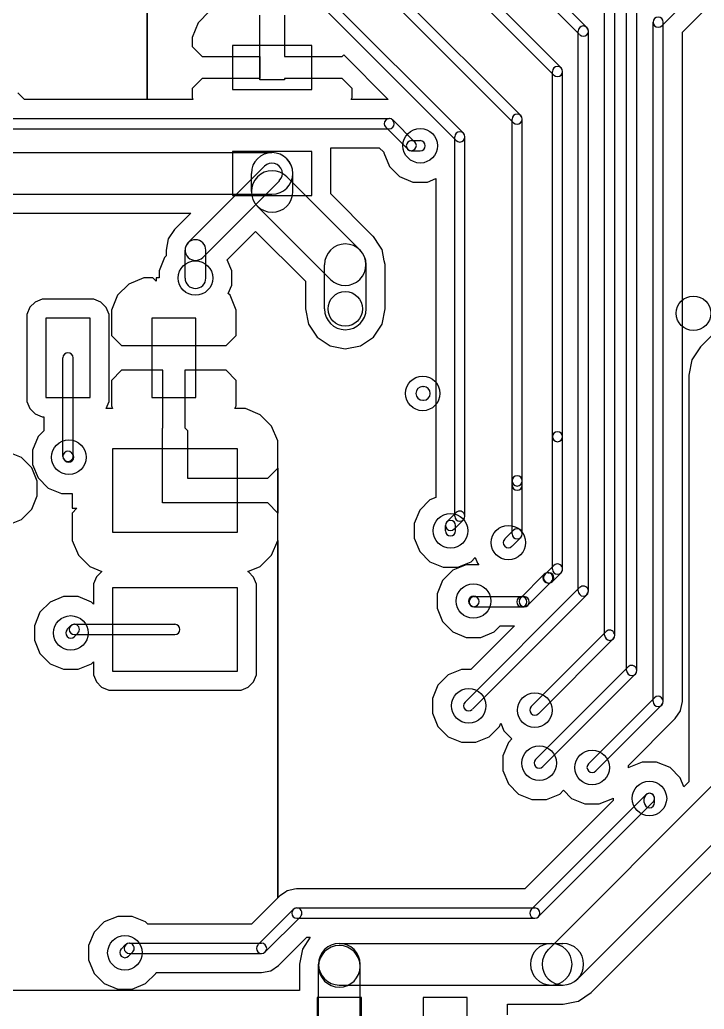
# Model space of a CAD drawing. Extents: x 32880 to 68030, y 27285 to 49782.
# Drawn here: x 41184 to 45066, y 40762 to 46371 of the extents above; entities that cross this region are included whole.
import ezdxf

# ---------------------------------------------------------------- set-up
doc = ezdxf.new("R2010")
doc.units = 0
doc.layers.add('BLACK', color=1, linetype='CONTINUOUS')

msp = doc.modelspace()

# ---------------------------------------------------------------- linework, layer by layer
at = {"layer": 'BLACK'}
for p, q in [((44501, 42882), (44501, 47140)), ((44559, 42882), (44559, 47140)), ((41907, 45919), (41907, 47089)), ((41907, 47089), (41907, 45919)), ((41907, 45919), (41907, 47089)), ((41907, 47089), (41907, 45919)), ((45520, 47032), (44825, 46337)), ((43700, 45728), (42521, 46907)), ((43659, 45687), (42480, 46866)), ((43050, 46803), (44025, 45828)), ((44213, 46058), (43480, 46791)), ((44254, 46099), (43521, 46832)), ((43009, 46762), (43984, 45787)), ((44942, 46301), (45408, 46768)), ((44942, 46301), (45408, 46768)), ((44400, 46328), (44101, 46627)), ((44359, 46287), (44060, 46586)), ((44626, 42682), (44626, 46482)), ((44684, 42682), (44684, 46482)), ((42260, 46419), (42196, 46354)), ((42260, 46419), (42196, 46354)), ((42545, 46162), (42545, 46397)), ((42545, 46162), (42545, 46397)), ((42685, 46397), (42685, 46162)), ((42685, 46397), (42685, 46162)), ((42196, 46354), (42161, 46270)), ((42196, 46354), (42161, 46270)), ((44776, 42507), (44776, 46357)), ((44834, 42507), (44834, 46357)), ((44351, 43133), (44351, 46307)), ((44409, 43133), (44409, 46307)), ((44942, 42507), (44942, 46301)), ((44942, 42507), (44942, 46301)), ((42161, 46270), (42161, 46219)), ((42161, 46270), (42161, 46219)), ((42161, 46219), (42218, 46162)), ((42161, 46219), (42218, 46162)), ((42840, 46225), (42390, 46225)), ((42390, 46225), (42390, 45975)), ((42840, 45975), (42840, 46225)), ((43012, 46162), (43021, 46172)), ((43012, 46162), (43021, 46172)), ((43021, 46172), (43274, 45919)), ((43021, 46172), (43274, 45919)), ((42218, 46162), (42545, 46162)), ((42218, 46162), (42545, 46162)), ((42545, 46038), (42545, 46162)), ((42545, 46162), (42545, 46038)), ((42545, 46038), (42545, 46162)), ((42545, 46162), (42545, 46038)), ((42685, 46162), (43012, 46162)), ((42685, 46162), (43012, 46162)), ((44205, 44008), (44205, 46078)), ((44263, 44008), (44263, 46078)), ((42218, 46038), (42161, 45981)), ((42218, 46038), (42161, 45981)), ((42545, 46038), (42218, 46038)), ((42545, 46038), (42218, 46038)), ((42545, 46030), (42545, 46038)), ((42545, 46030), (42545, 46038)), ((42685, 46030), (42545, 46030)), ((42685, 46030), (42545, 46030)), ((43012, 46038), (42685, 46038)), ((42685, 46038), (42685, 46030)), ((43012, 46038), (42685, 46038)), ((42685, 46038), (42685, 46030)), ((43069, 45981), (43012, 46038)), ((43069, 45981), (43012, 46038)), ((41210, 45919), (41172, 45957)), ((41210, 45919), (41172, 45957)), ((42161, 45981), (42161, 45930)), ((42161, 45981), (42161, 45930)), ((42390, 45975), (42840, 45975)), ((43069, 45930), (43069, 45981)), ((43069, 45930), (43069, 45981)), ((41907, 45919), (41210, 45919)), ((41907, 45919), (41210, 45919)), ((42165, 45919), (41907, 45919)), ((42165, 45919), (41907, 45919)), ((42161, 45930), (42165, 45919)), ((42161, 45930), (42165, 45919)), ((43064, 45919), (43069, 45930)), ((43064, 45919), (43069, 45930)), ((43274, 45919), (43064, 45919)), ((43274, 45919), (43064, 45919)), ((41055, 45811), (43279, 45811)), ((43300, 45803), (43425, 45678)), ((43976, 43757), (43976, 45807)), ((44034, 43757), (44034, 45807)), ((41055, 45753), (43279, 45753)), ((43259, 45762), (43384, 45637)), ((43405, 45686), (43455, 45686)), ((43651, 43557), (43651, 45707)), ((43709, 43557), (43709, 45707)), ((40762, 45618), (42614, 45618)), ((42840, 45625), (42390, 45625)), ((42390, 45625), (42390, 45375)), ((42840, 45375), (42840, 45625)), ((42948, 45396), (42948, 45645)), ((42948, 45645), (43223, 45645)), ((42948, 45396), (42948, 45645)), ((42948, 45645), (43223, 45645)), ((43223, 45645), (43249, 45620)), ((43223, 45645), (43249, 45620)), ((43249, 45620), (43249, 45616)), ((43249, 45620), (43249, 45616)), ((43249, 45616), (43280, 45540)), ((43249, 45616), (43280, 45540)), ((43405, 45628), (43455, 45628)), ((42138, 45108), (42572, 45542)), ((42497, 45398), (42497, 45500)), ((42733, 45398), (42733, 45500)), ((43280, 45540), (43338, 45482)), ((43280, 45540), (43338, 45482)), ((42222, 45024), (42656, 45458)), ((42698, 45481), (43113, 45066)), ((43338, 45482), (43414, 45451)), ((43338, 45482), (43414, 45451)), ((43414, 45451), (43496, 45451)), ((43414, 45451), (43496, 45451)), ((43496, 45451), (43543, 45471)), ((43496, 45451), (43543, 45471)), ((43543, 45471), (43543, 43663)), ((43543, 45471), (43543, 43663)), ((40762, 45382), (42614, 45382)), ((42948, 45384), (42948, 45396)), ((42948, 45384), (42948, 45396)), ((43187, 45144), (42948, 45384)), ((43187, 45144), (42948, 45384)), ((42390, 45375), (42840, 45375)), ((45856, 45328), (45045, 44517)), ((45856, 45328), (45045, 44517)), ((40890, 45274), (42153, 45274)), ((40890, 45274), (42153, 45274)), ((42153, 45274), (42062, 45183)), ((42153, 45274), (42062, 45183)), ((42531, 45314), (42946, 44899)), ((42062, 45183), (42026, 45129)), ((42062, 45183), (42026, 45129)), ((42360, 45010), (42521, 45171)), ((42360, 45010), (42521, 45171)), ((42521, 45171), (42804, 44889)), ((42521, 45171), (42804, 44889)), ((42026, 45129), (42013, 45065)), ((42026, 45129), (42013, 45065)), ((43190, 45142), (43187, 45144)), ((43190, 45142), (43187, 45144)), ((43226, 45088), (43190, 45142)), ((43226, 45088), (43190, 45142)), ((42013, 45065), (42013, 45032)), ((42013, 45065), (42013, 45032)), ((42121, 44907), (42121, 45065)), ((42239, 44907), (42239, 45065)), ((43238, 45070), (43226, 45088)), ((43238, 45070), (43226, 45088)), ((43239, 45068), (43238, 45070)), ((43239, 45068), (43238, 45070)), ((43251, 45005), (43239, 45068)), ((43251, 45005), (43239, 45068)), ((42005, 45024), (41974, 44948)), ((42005, 45024), (41974, 44948)), ((42013, 45032), (42005, 45024)), ((42013, 45032), (42005, 45024)), ((42386, 44948), (42360, 45010)), ((42386, 44948), (42360, 45010)), ((43256, 44983), (43251, 45005)), ((43256, 44983), (43251, 45005)), ((41974, 44948), (41974, 44908)), ((41974, 44948), (41974, 44908)), ((42386, 44866), (42386, 44948)), ((42386, 44866), (42386, 44948)), ((42912, 44732), (42912, 44982)), ((43148, 44732), (43148, 44982)), ((43256, 44982), (43255, 44983)), ((43255, 44983), (43256, 44983)), ((43256, 44982), (43255, 44983)), ((43255, 44983), (43256, 44983)), ((43256, 44732), (43256, 44982)), ((43256, 44732), (43256, 44982)), ((41803, 44873), (41738, 44809)), ((41803, 44873), (41738, 44809)), ((41887, 44908), (41803, 44873)), ((41887, 44908), (41803, 44873)), ((41938, 44908), (41887, 44908)), ((41938, 44908), (41887, 44908)), ((41957, 44889), (41938, 44908)), ((41957, 44889), (41938, 44908)), ((41974, 44908), (41957, 44908)), ((41957, 44908), (41957, 44889)), ((41974, 44908), (41957, 44908)), ((41957, 44908), (41957, 44889)), ((42804, 44889), (42804, 44732)), ((42804, 44889), (42804, 44732)), ((42366, 44819), (42386, 44866)), ((42366, 44819), (42386, 44866)), ((42376, 44809), (42366, 44819)), ((42376, 44809), (42366, 44819)), ((41271, 44771), (41241, 44741)), ((41271, 44771), (41241, 44741)), ((41311, 44787), (41271, 44771)), ((41311, 44787), (41271, 44771)), ((41561, 44787), (41311, 44787)), ((41561, 44787), (41311, 44787)), ((41604, 44787), (41561, 44787)), ((41604, 44787), (41561, 44787)), ((41644, 44770), (41604, 44787)), ((41644, 44770), (41604, 44787)), ((41674, 44740), (41644, 44770)), ((41674, 44740), (41644, 44770)), ((41738, 44809), (41703, 44725)), ((41738, 44809), (41703, 44725)), ((42411, 44725), (42376, 44809)), ((42411, 44725), (42376, 44809)), ((41241, 44741), (41224, 44701)), ((41241, 44741), (41224, 44701)), ((41690, 44700), (41674, 44740)), ((41690, 44700), (41674, 44740)), ((41703, 44725), (41703, 44634)), ((41703, 44725), (41703, 44634)), ((42411, 44634), (42411, 44725)), ((42411, 44634), (42411, 44725)), ((42804, 44732), (42821, 44646)), ((42804, 44732), (42821, 44646)), ((43239, 44646), (43256, 44732)), ((43239, 44646), (43256, 44732)), ((41224, 44701), (41224, 44658)), ((41224, 44701), (41224, 44658)), ((41224, 44658), (41224, 44208)), ((41224, 44658), (41224, 44208)), ((41332, 44679), (41332, 44229)), ((41582, 44679), (41332, 44679)), ((41582, 44229), (41582, 44679)), ((41690, 44250), (41690, 44700)), ((41690, 44250), (41690, 44700)), ((41932, 44679), (41932, 44229)), ((42182, 44679), (41932, 44679)), ((42182, 44229), (42182, 44679)), ((41703, 44634), (41703, 44581)), ((41703, 44634), (41703, 44581)), ((42411, 44581), (42411, 44634)), ((42411, 44581), (42411, 44634)), ((42821, 44646), (42870, 44572)), ((42821, 44646), (42870, 44572)), ((43190, 44572), (43239, 44646)), ((43190, 44572), (43239, 44646)), ((41703, 44581), (41760, 44524)), ((41703, 44581), (41760, 44524)), ((42354, 44524), (42411, 44581)), ((42354, 44524), (42411, 44581)), ((42870, 44572), (42944, 44523)), ((42870, 44572), (42944, 44523)), ((43116, 44523), (43190, 44572)), ((43116, 44523), (43190, 44572)), ((41760, 44524), (41957, 44524)), ((41760, 44524), (41957, 44524)), ((41957, 44524), (41995, 44524)), ((41957, 44524), (41995, 44524)), ((41995, 44524), (42119, 44524)), ((41995, 44524), (42119, 44524)), ((42119, 44524), (42157, 44524)), ((42119, 44524), (42157, 44524)), ((42157, 44524), (42354, 44524)), ((42157, 44524), (42354, 44524)), ((42944, 44523), (43030, 44506)), ((42944, 44523), (43030, 44506)), ((43030, 44506), (43116, 44523)), ((43030, 44506), (43116, 44523)), ((45045, 44517), (44996, 44444)), ((45045, 44517), (44996, 44444)), ((41428, 43896), (41428, 44454)), ((41486, 43896), (41486, 44454)), ((44996, 44444), (44979, 44357)), ((44996, 44444), (44979, 44357)), ((41760, 44384), (41703, 44327)), ((41760, 44384), (41703, 44327)), ((41995, 44384), (41760, 44384)), ((41995, 44384), (41760, 44384)), ((41995, 44057), (41995, 44384)), ((41995, 44057), (41995, 44384)), ((42354, 44384), (42119, 44384)), ((42119, 44384), (42119, 44057)), ((42354, 44384), (42119, 44384)), ((42119, 44384), (42119, 44057)), ((42411, 44327), (42354, 44384)), ((42411, 44327), (42354, 44384)), ((41703, 44327), (41703, 44274)), ((41703, 44327), (41703, 44274)), ((42411, 44274), (42411, 44327)), ((42411, 44274), (42411, 44327)), ((44979, 44357), (44979, 42051)), ((44979, 44357), (44979, 42051)), ((41703, 44274), (41703, 44183)), ((41703, 44274), (41703, 44183)), ((42411, 44183), (42411, 44274)), ((42411, 44183), (42411, 44274)), ((43469, 44292), (43473, 44292)), ((41224, 44208), (41240, 44168)), ((41224, 44208), (41240, 44168)), ((41332, 44229), (41582, 44229)), ((41673, 44167), (41690, 44207)), ((41673, 44167), (41690, 44207)), ((41690, 44207), (41690, 44250)), ((41690, 44207), (41690, 44250)), ((41932, 44229), (42182, 44229)), ((43469, 44214), (43473, 44214)), ((41240, 44168), (41270, 44138)), ((41240, 44168), (41270, 44138)), ((41709, 44167), (41673, 44167)), ((41709, 44167), (41673, 44167)), ((41703, 44183), (41709, 44167)), ((41703, 44183), (41709, 44167)), ((42404, 44167), (42411, 44183)), ((42404, 44167), (42411, 44183)), ((42463, 44167), (42404, 44167)), ((42463, 44167), (42404, 44167)), ((42547, 44132), (42463, 44167)), ((42547, 44132), (42463, 44167)), ((41270, 44138), (41310, 44121)), ((41270, 44138), (41310, 44121)), ((41310, 44121), (41320, 44121)), ((41310, 44121), (41320, 44121)), ((41320, 44121), (41320, 44041)), ((41320, 44121), (41320, 44041)), ((42612, 44068), (42547, 44132)), ((42612, 44068), (42547, 44132)), ((41320, 44041), (41287, 44008)), ((41320, 44041), (41287, 44008)), ((41994, 44056), (41995, 44057)), ((41994, 44056), (41995, 44057)), ((41994, 43802), (41994, 44056)), ((41994, 43802), (41994, 44056)), ((42119, 44057), (42134, 44042)), ((42119, 44057), (42134, 44042)), ((42134, 44042), (42134, 43772)), ((42134, 44042), (42134, 43772)), ((42647, 43984), (42612, 44068)), ((42647, 43984), (42612, 44068)), ((41287, 44008), (41256, 43932)), ((41287, 44008), (41256, 43932)), ((42647, 43893), (42647, 43984)), ((42647, 43893), (42647, 43984)), ((44205, 43257), (44205, 44007)), ((44263, 43257), (44263, 44007)), ((41193, 43889), (41117, 43920)), ((41193, 43889), (41117, 43920)), ((41256, 43932), (41256, 43850)), ((41256, 43932), (41256, 43850)), ((42418, 43938), (41710, 43938)), ((41710, 43938), (41710, 43466)), ((42418, 43466), (42418, 43938)), ((41251, 43831), (41193, 43889)), ((41251, 43831), (41193, 43889)), ((41436, 43876), (41441, 43871)), ((41477, 43917), (41482, 43912)), ((42647, 43829), (42647, 43893)), ((42647, 43829), (42647, 43893)), ((41282, 43755), (41251, 43831)), ((41282, 43755), (41251, 43831)), ((41256, 43850), (41287, 43774)), ((41256, 43850), (41287, 43774)), ((42590, 43772), (42647, 43829)), ((42590, 43772), (42647, 43829)), ((42647, 43575), (42647, 43829)), ((42647, 43829), (42647, 43575)), ((42647, 43575), (42647, 43829)), ((42647, 43829), (42647, 43575)), ((41282, 43673), (41282, 43755)), ((41282, 43673), (41282, 43755)), ((41287, 43774), (41345, 43716)), ((41287, 43774), (41345, 43716)), ((41994, 43772), (41994, 43802)), ((41994, 43772), (41994, 43802)), ((41994, 43632), (41994, 43772)), ((41994, 43632), (41994, 43772)), ((42134, 43772), (42590, 43772)), ((42134, 43772), (42590, 43772)), ((43976, 43457), (43976, 43757)), ((43976, 43733), (43976, 43757)), ((44034, 43457), (44034, 43757)), ((44034, 43733), (44034, 43757)), ((41345, 43716), (41421, 43685)), ((41345, 43716), (41421, 43685)), ((41251, 43597), (41282, 43673)), ((41251, 43597), (41282, 43673)), ((41421, 43685), (41481, 43685)), ((41421, 43685), (41481, 43685)), ((41481, 43685), (41481, 43602)), ((41481, 43685), (41481, 43602)), ((43510, 43649), (43452, 43591)), ((43510, 43649), (43452, 43591)), ((43543, 43663), (43510, 43649)), ((43543, 43663), (43510, 43649)), ((41193, 43539), (41251, 43597)), ((41193, 43539), (41251, 43597)), ((41481, 43602), (41508, 43602)), ((41508, 43602), (41481, 43575)), ((41481, 43602), (41508, 43602)), ((41508, 43602), (41481, 43575)), ((41995, 43632), (41994, 43632)), ((41995, 43632), (41994, 43632)), ((42134, 43632), (41995, 43632)), ((42134, 43632), (41995, 43632)), ((42164, 43632), (42134, 43632)), ((42164, 43632), (42134, 43632)), ((42590, 43632), (42164, 43632)), ((42590, 43632), (42164, 43632)), ((42647, 43575), (42590, 43632)), ((42647, 43575), (42590, 43632)), ((43452, 43591), (43421, 43515)), ((43452, 43591), (43421, 43515)), ((41117, 43508), (41193, 43539)), ((41117, 43508), (41193, 43539)), ((41481, 43575), (41481, 43511)), ((41481, 43575), (41481, 43511)), ((42647, 43511), (42647, 43575)), ((42647, 43511), (42647, 43575)), ((43606, 43525), (43659, 43578)), ((43647, 43484), (43700, 43537)), ((41481, 43511), (41481, 43420)), ((41481, 43511), (41481, 43420)), ((42647, 43420), (42647, 43511)), ((42647, 43420), (42647, 43511)), ((43421, 43515), (43421, 43433)), ((43421, 43515), (43421, 43433)), ((43598, 43474), (43598, 43504)), ((43656, 43474), (43656, 43504)), ((43984, 43477), (43935, 43428)), ((41481, 43420), (41516, 43336)), ((41481, 43420), (41516, 43336)), ((41710, 43466), (42418, 43466)), ((42612, 43336), (42647, 43420)), ((42612, 43336), (42647, 43420)), ((42647, 41393), (42647, 43420)), ((42647, 43420), (42647, 41393)), ((42647, 41393), (42647, 43420)), ((42647, 43420), (42647, 41393)), ((43421, 43433), (43452, 43357)), ((43421, 43433), (43452, 43357)), ((44025, 43436), (43976, 43387)), ((41516, 43336), (41581, 43272)), ((41516, 43336), (41581, 43272)), ((42547, 43272), (42612, 43336)), ((42547, 43272), (42612, 43336)), ((43452, 43357), (43510, 43299)), ((43452, 43357), (43510, 43299)), ((43744, 43299), (43766, 43322)), ((43744, 43299), (43766, 43322)), ((43766, 43322), (43780, 43290)), ((43766, 43322), (43780, 43290)), ((41581, 43272), (41649, 43244)), ((41581, 43272), (41649, 43244)), ((42477, 43244), (42547, 43272)), ((42477, 43244), (42547, 43272)), ((43510, 43299), (43586, 43268)), ((43510, 43299), (43586, 43268)), ((43640, 43251), (43582, 43193)), ((43640, 43251), (43582, 43193)), ((43586, 43268), (43668, 43268)), ((43586, 43268), (43668, 43268)), ((43716, 43282), (43640, 43251)), ((43716, 43282), (43640, 43251)), ((43668, 43268), (43744, 43299)), ((43668, 43268), (43744, 43299)), ((43788, 43282), (43716, 43282)), ((43788, 43282), (43716, 43282)), ((43780, 43290), (43788, 43282)), ((43780, 43290), (43788, 43282)), ((44164, 43228), (44213, 43277)), ((41619, 43213), (41602, 43173)), ((41619, 43213), (41602, 43173)), ((41649, 43243), (41619, 43213)), ((41649, 43243), (41619, 43213)), ((41649, 43244), (41649, 43243)), ((41649, 43244), (41649, 43243)), ((42480, 43242), (42477, 43244)), ((42480, 43242), (42477, 43244)), ((42510, 43212), (42480, 43242)), ((42510, 43212), (42480, 43242)), ((42526, 43172), (42510, 43212)), ((42526, 43172), (42510, 43212)), ((43582, 43193), (43551, 43117)), ((43582, 43193), (43551, 43117)), ((44024, 43093), (44159, 43228)), ((44180, 43236), (44184, 43236)), ((44205, 43187), (44254, 43236)), ((41602, 43173), (41602, 43130)), ((41602, 43173), (41602, 43130)), ((42418, 43151), (41710, 43151)), ((41710, 43151), (41710, 42679)), ((42418, 42679), (42418, 43151)), ((42526, 42700), (42526, 43172)), ((42526, 42700), (42526, 43172)), ((43710, 42503), (44359, 43152)), ((44065, 43052), (44200, 43187)), ((44180, 43178), (44184, 43178)), ((41432, 43101), (41356, 43070)), ((41432, 43101), (41356, 43070)), ((41514, 43101), (41432, 43101)), ((41514, 43101), (41432, 43101)), ((41590, 43070), (41514, 43101)), ((41590, 43070), (41514, 43101)), ((41602, 43130), (41602, 43058)), ((41602, 43130), (41602, 43058)), ((43551, 43117), (43551, 43035)), ((43551, 43117), (43551, 43035)), ((43751, 42462), (44400, 43111)), ((43761, 43101), (44031, 43101)), ((43778, 43096), (43781, 43093)), ((44032, 43101), (44044, 43101)), ((41356, 43070), (41298, 43012)), ((41356, 43070), (41298, 43012)), ((41602, 43058), (41590, 43070)), ((41602, 43058), (41590, 43070)), ((43551, 43035), (43582, 42959)), ((43551, 43035), (43582, 42959)), ((43737, 43055), (43740, 43052)), ((43761, 43043), (44031, 43043)), ((44032, 43043), (44044, 43043)), ((41298, 43012), (41267, 42936)), ((41298, 43012), (41267, 42936)), ((41267, 42936), (41267, 42854)), ((41267, 42936), (41267, 42854)), ((41453, 42916), (41472, 42935)), ((41493, 42944), (42063, 42944)), ((43582, 42959), (43640, 42901)), ((43582, 42959), (43640, 42901)), ((43989, 42935), (43742, 42688)), ((43989, 42935), (43742, 42688)), ((43874, 42901), (43908, 42935)), ((43874, 42901), (43908, 42935)), ((43908, 42935), (43989, 42935)), ((43908, 42935), (43989, 42935)), ((41267, 42854), (41298, 42778)), ((41267, 42854), (41298, 42778)), ((41493, 42886), (42063, 42886)), ((41494, 42875), (41513, 42894)), ((43640, 42901), (43716, 42870)), ((43640, 42901), (43716, 42870)), ((43716, 42870), (43798, 42870)), ((43716, 42870), (43798, 42870)), ((43798, 42870), (43874, 42901)), ((43798, 42870), (43874, 42901)), ((44084, 42478), (44509, 42903)), ((44125, 42437), (44550, 42862)), ((41298, 42778), (41356, 42720)), ((41298, 42778), (41356, 42720)), ((41356, 42720), (41432, 42689)), ((41356, 42720), (41432, 42689)), ((41432, 42689), (41514, 42689)), ((41432, 42689), (41514, 42689)), ((41514, 42689), (41590, 42720)), ((41514, 42689), (41590, 42720)), ((41590, 42720), (41602, 42732)), ((41590, 42720), (41602, 42732)), ((41602, 42732), (41602, 42658)), ((41602, 42732), (41602, 42658)), ((42526, 42657), (42526, 42700)), ((42526, 42657), (42526, 42700)), ((43689, 42688), (43613, 42657)), ((43689, 42688), (43613, 42657)), ((43742, 42688), (43689, 42688)), ((43742, 42688), (43689, 42688)), ((44109, 42178), (44634, 42703)), ((41602, 42658), (41618, 42618)), ((41602, 42658), (41618, 42618)), ((41710, 42679), (42418, 42679)), ((42509, 42617), (42526, 42657)), ((42509, 42617), (42526, 42657)), ((43613, 42657), (43555, 42599)), ((43613, 42657), (43555, 42599)), ((44150, 42137), (44675, 42662)), ((41618, 42618), (41648, 42588)), ((41618, 42618), (41648, 42588)), ((41648, 42588), (41688, 42571)), ((41648, 42588), (41688, 42571)), ((42439, 42571), (42479, 42587)), ((42439, 42571), (42479, 42587)), ((42479, 42587), (42509, 42617)), ((42479, 42587), (42509, 42617)), ((43555, 42599), (43524, 42523)), ((43555, 42599), (43524, 42523)), ((41688, 42571), (41731, 42571)), ((41688, 42571), (41731, 42571)), ((41731, 42571), (42439, 42571)), ((41731, 42571), (42439, 42571)), ((43524, 42523), (43524, 42441)), ((43524, 42523), (43524, 42441)), ((44784, 42528), (44409, 42153)), ((44825, 42487), (44450, 42112)), ((44932, 42455), (44942, 42507)), ((44932, 42455), (44942, 42507)), ((43524, 42441), (43555, 42365)), ((43524, 42441), (43555, 42365)), ((44636, 42144), (44902, 42410)), ((44636, 42144), (44902, 42410)), ((44902, 42410), (44931, 42454)), ((44902, 42410), (44931, 42454)), ((44931, 42454), (44932, 42455)), ((44931, 42454), (44932, 42455)), ((43555, 42365), (43613, 42307)), ((43555, 42365), (43613, 42307)), ((43847, 42307), (43905, 42365)), ((43847, 42307), (43905, 42365)), ((43905, 42365), (43912, 42384)), ((43905, 42365), (43912, 42384)), ((43912, 42384), (43930, 42340)), ((43912, 42384), (43930, 42340)), ((43613, 42307), (43689, 42276)), ((43613, 42307), (43689, 42276)), ((43771, 42276), (43847, 42307)), ((43771, 42276), (43847, 42307)), ((43930, 42340), (43975, 42295)), ((43930, 42340), (43975, 42295)), ((43975, 42295), (43955, 42274)), ((43975, 42295), (43955, 42274)), ((43689, 42276), (43771, 42276)), ((43689, 42276), (43771, 42276)), ((43955, 42274), (43924, 42198)), ((43955, 42274), (43924, 42198)), ((43924, 42198), (43924, 42116)), ((43924, 42198), (43924, 42116)), ((44636, 42130), (44636, 42144)), ((44636, 42130), (44636, 42144)), ((44638, 42132), (44636, 42130)), ((44638, 42132), (44636, 42130)), ((44714, 42163), (44638, 42132)), ((44714, 42163), (44638, 42132)), ((44796, 42163), (44714, 42163)), ((44796, 42163), (44714, 42163)), ((44872, 42132), (44796, 42163)), ((44872, 42132), (44796, 42163)), ((44930, 42074), (44872, 42132)), ((44930, 42074), (44872, 42132)), ((43924, 42116), (43955, 42040)), ((43924, 42116), (43955, 42040)), ((44950, 42023), (44930, 42074)), ((44950, 42023), (44930, 42074)), ((43955, 42040), (44013, 41982)), ((43955, 42040), (44013, 41982)), ((44182, 41101), (45121, 42040)), ((44979, 42051), (44950, 42023)), ((44979, 42051), (44950, 42023)), ((44013, 41982), (44089, 41951)), ((44013, 41982), (44089, 41951)), ((44085, 41328), (44734, 41977)), ((44171, 41951), (44247, 41982)), ((44171, 41951), (44247, 41982)), ((44247, 41982), (44267, 42003)), ((44247, 41982), (44267, 42003)), ((44267, 42003), (44313, 41957)), ((44267, 42003), (44313, 41957)), ((44313, 41957), (44389, 41926)), ((44313, 41957), (44389, 41926)), ((44471, 41926), (44547, 41957)), ((44471, 41926), (44547, 41957)), ((44547, 41957), (44549, 41959)), ((44547, 41957), (44549, 41959)), ((44549, 41959), (44549, 41945)), ((44549, 41959), (44549, 41945)), ((44726, 41933), (44726, 41957)), ((44784, 41933), (44784, 41957)), ((44549, 41945), (44048, 41444)), ((44549, 41945), (44048, 41444)), ((44089, 41951), (44171, 41951)), ((44089, 41951), (44171, 41951)), ((44126, 41287), (44775, 41936)), ((44389, 41926), (44471, 41926)), ((44389, 41926), (44471, 41926)), ((44349, 40934), (45288, 41873)), ((44425, 40857), (45365, 41797)), ((44425, 40857), (45365, 41797)), ((42656, 41402), (42647, 41393)), ((42656, 41402), (42647, 41393)), ((42658, 41404), (42656, 41402)), ((42658, 41404), (42656, 41402)), ((42690, 41426), (42658, 41404)), ((42690, 41426), (42658, 41404)), ((42701, 41433), (42690, 41426)), ((42701, 41433), (42690, 41426)), ((42703, 41434), (42701, 41434)), ((42701, 41434), (42701, 41433)), ((42703, 41434), (42701, 41434)), ((42701, 41434), (42701, 41433)), ((42741, 41442), (42703, 41434)), ((42741, 41442), (42703, 41434)), ((42754, 41444), (42741, 41442)), ((42754, 41444), (42741, 41442)), ((42755, 41444), (42754, 41444)), ((42755, 41444), (42754, 41444)), ((44048, 41444), (42755, 41444)), ((44048, 41444), (42755, 41444)), ((42647, 41393), (42498, 41244)), ((42647, 41393), (42498, 41244)), ((41739, 41288), (41663, 41257)), ((41739, 41288), (41663, 41257)), ((41821, 41288), (41739, 41288)), ((41821, 41288), (41739, 41288)), ((41897, 41257), (41821, 41288)), ((41897, 41257), (41821, 41288)), ((42535, 41128), (42734, 41327)), ((42576, 41087), (42775, 41286)), ((42755, 41336), (44105, 41336)), ((41663, 41257), (41605, 41199)), ((41663, 41257), (41605, 41199)), ((41910, 41244), (41897, 41257)), ((41910, 41244), (41897, 41257)), ((42498, 41244), (41910, 41244)), ((42498, 41244), (41910, 41244)), ((42755, 41278), (44105, 41278)), ((41605, 41199), (41574, 41123)), ((41605, 41199), (41574, 41123)), ((41574, 41123), (41574, 41041)), ((41574, 41123), (41574, 41041)), ((41759, 41103), (41784, 41128)), ((41805, 41136), (42555, 41136)), ((42652, 41010), (42811, 41170)), ((42652, 41010), (42811, 41170)), ((42831, 41170), (42787, 41103)), ((42831, 41170), (42787, 41103)), ((42811, 41170), (42831, 41170)), ((42811, 41170), (42831, 41170)), ((42996, 41135), (44198, 41135)), ((44198, 41135), (44264, 41135)), ((41800, 41062), (41825, 41087)), ((41805, 41078), (42555, 41078)), ((42787, 41103), (42770, 41017)), ((42787, 41103), (42770, 41017)), ((41574, 41041), (41605, 40965)), ((41574, 41041), (41605, 40965)), ((42608, 40980), (42652, 41010)), ((42608, 40980), (42652, 41010)), ((42770, 41017), (42770, 41005)), ((42770, 41017), (42770, 41005)), ((42770, 41005), (42770, 40869)), ((42770, 41005), (42770, 40869)), ((42878, 41005), (42878, 41017)), ((42878, 40605), (42878, 41005)), ((43114, 41005), (43114, 41017)), ((43114, 40605), (43114, 41005)), ((41605, 40965), (41663, 40907)), ((41605, 40965), (41663, 40907)), ((41897, 40907), (41955, 40965)), ((41897, 40907), (41955, 40965)), ((41955, 40965), (41957, 40970)), ((41955, 40965), (41957, 40970)), ((41957, 40970), (42555, 40970)), ((41957, 40970), (42555, 40970)), ((42555, 40970), (42607, 40980)), ((42555, 40970), (42607, 40980)), ((42607, 40980), (42608, 40980)), ((42607, 40980), (42608, 40980)), ((41663, 40907), (41739, 40876)), ((41663, 40907), (41739, 40876)), ((41821, 40876), (41897, 40907)), ((41821, 40876), (41897, 40907)), ((42996, 40899), (44198, 40899)), ((44198, 40899), (44264, 40899)), ((42528, 40869), (41072, 40869)), ((42528, 40869), (41072, 40869)), ((41739, 40876), (41821, 40876)), ((41739, 40876), (41821, 40876)), ((42770, 40869), (42528, 40869)), ((42770, 40869), (42528, 40869)), ((44352, 40808), (44425, 40857)), ((44352, 40808), (44425, 40857)), ((42871, 40829), (42871, 40379)), ((43121, 40829), (42871, 40829)), ((43121, 40379), (43121, 40829)), ((43471, 40829), (43471, 40379)), ((43721, 40829), (43471, 40829)), ((43721, 40379), (43721, 40829)), ((43950, 40784), (43950, 40791)), ((43950, 40791), (44198, 40791)), ((43950, 40784), (43950, 40791)), ((43950, 40791), (44198, 40791)), ((43950, 40731), (43950, 40784)), ((43950, 40731), (43950, 40784)), ((44198, 40791), (44265, 40791)), ((44198, 40791), (44265, 40791)), ((44265, 40791), (44351, 40808)), ((44265, 40791), (44351, 40808)), ((44351, 40808), (44352, 40808)), ((44351, 40808), (44352, 40808))]:
    msp.add_line(p, q, dxfattribs=at)
for centre in [(43455, 45657), (42180, 44907), (43030, 44732), (45005, 44707), (43469, 44253), (41462, 43891), (43627, 43474), (43955, 43407), (43757, 43076), (41473, 42895), (43730, 42482), (44105, 42457), (44130, 42157), (44430, 42132), (44755, 41957), (41780, 41082)]:
    msp.add_circle(centre, 98, dxfattribs=at)
for centre, radius, start, end in [((44380, 46307), 29, 360, 540), ((44805, 46357), 29, 360, 540), ((44805, 46358), 29, 135, 315), ((44380, 46307), 29, 225, 405), ((44234, 46078), 29, 360, 540), ((44234, 46078), 29, 225, 405), ((44005, 45807), 29, 360, 540), ((44004, 45808), 29, 225, 405), ((43280, 45782), 29, 45, 225), ((43279, 45782), 29, 270, 450), ((43680, 45707), 29, 360, 540), ((43680, 45707), 29, 225, 405), ((43405, 45657), 29, 90, 270), ((43404, 45658), 29, 225, 405), ((43455, 45657), 29, 270, 450), ((42615, 45500), 118, 360, 540), ((42614, 45500), 118, 270, 450), ((42614, 45500), 59, 315, 495), ((42615, 45397), 118, 45, 225), ((42615, 45398), 118, 180, 360), ((42180, 45065), 59, 360, 540), ((42180, 45066), 59, 135, 315), ((43030, 44982), 118, 360, 540), ((43029, 44983), 118, 225, 405), ((42180, 44907), 59, 180, 360), ((43030, 44732), 118, 180, 360), ((41457, 44454), 29, 360, 540), ((43469, 44253), 39, 90, 270), ((43473, 44253), 39, 270, 450), ((44234, 44007), 29, 360, 540), ((44234, 44008), 29, 180, 360), ((41457, 43896), 29, 45, 225), ((41457, 43896), 29, 180, 360), ((41461, 43892), 29, 225, 405), ((44005, 43757), 29, 360, 540), ((44005, 43757), 29, 360, 540), ((44005, 43757), 29, 180, 360), ((44005, 43733), 29, 180, 360), ((43679, 43557), 29, 315, 495), ((43627, 43504), 29, 360, 540), ((43680, 43557), 29, 180, 360), ((43627, 43505), 29, 135, 315), ((43627, 43474), 29, 180, 360), ((44005, 43457), 29, -45, 135), ((43955, 43407), 29, 135, 315), ((44005, 43457), 29, 180, 360), ((44234, 43257), 29, 180, 360), ((44234, 43257), 29, 315, 495), ((44180, 43207), 29, 90, 270), ((44184, 43207), 29, 135, 315), ((44179, 43207), 29, 315, 495), ((44184, 43207), 29, 270, 450), ((44380, 43132), 29, 315, 495), ((43758, 43075), 29, 45, 225), ((43761, 43072), 29, 90, 270), ((43760, 43073), 29, 225, 405), ((44032, 43072), 29, 90, 270), ((44045, 43073), 29, 135, 315), ((44031, 43072), 29, 270, 450), ((44044, 43072), 29, 270, 450), ((44380, 43133), 29, 180, 360), ((41473, 42895), 29, 135, 315), ((41493, 42915), 29, 90, 270), ((41493, 42915), 29, 315, 495), ((42063, 42915), 29, 270, 450), ((44529, 42882), 29, 315, 495), ((44530, 42882), 29, 180, 360), ((44654, 42682), 29, 315, 495), ((44655, 42682), 29, 180, 360), ((44804, 42507), 29, -45, 135), ((43730, 42482), 29, 135, 315), ((44105, 42458), 29, 135, 315), ((44805, 42507), 29, 180, 360), ((44130, 42158), 29, 135, 315), ((44430, 42133), 29, 135, 315), ((44755, 41957), 29, 360, 540), ((44755, 41957), 29, 315, 495), ((44755, 41933), 29, 180, 360), ((42755, 41307), 29, 90, 270), ((42755, 41307), 29, 315, 495), ((44105, 41307), 29, 135, 315), ((44105, 41307), 29, 270, 450), ((41805, 41107), 29, 90, 270), ((41804, 41107), 29, 315, 495), ((42555, 41107), 29, 135, 315), ((42555, 41107), 29, 270, 450), ((42996, 41017), 118, 360, 540), ((42996, 41017), 118, 90, 270), ((42996, 41005), 118, 360, 540), ((44198, 41017), 118, 90, 270), ((44198, 41017), 118, 270, 450), ((44264, 41017), 118, 270, 450), ((41780, 41083), 29, 135, 315), ((44265, 41017), 118, 135, 315), ((42996, 41005), 118, 180, 360)]:
    msp.add_arc(centre, radius, start, end, dxfattribs=at)

doc.saveas('drawing.dxf')
